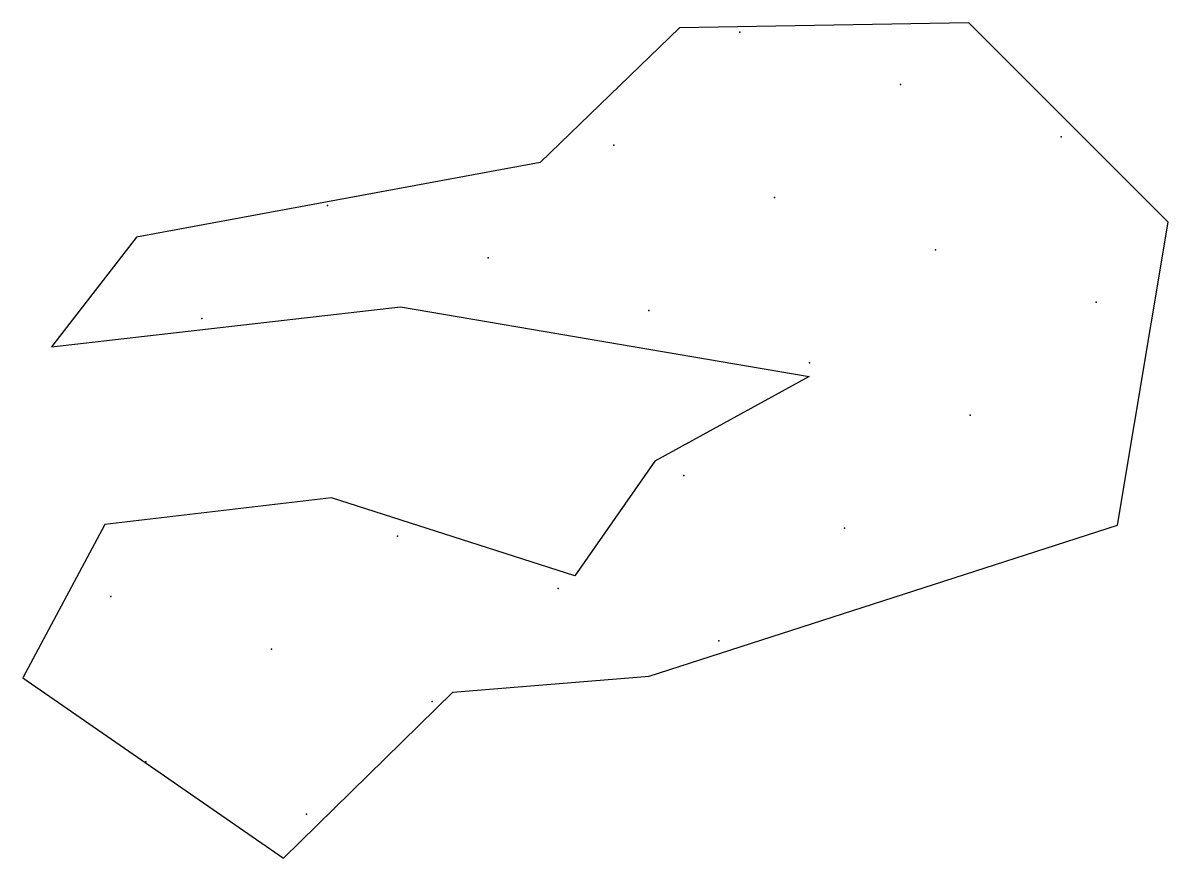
# Model space of a CAD drawing. Header units: metres. Extents: x 49 to 354, y 57 to 280.
import ezdxf

# ---------------------------------------------------------------- set-up
doc = ezdxf.new("R2010")
doc.units = ezdxf.units.M

msp = doc.modelspace()

# ---------------------------------------------------------------- linework, layer by layer
msp.add_lwpolyline([(131.59, 153.44), (71.26, 146.32), (49.41, 105.46), (118.76, 57.48), (163.89, 101.66), (216.15, 105.94), (340.84, 146.16), (354.27, 226.89), (301.2, 279.97), (224.24, 278.64), (187.09, 242.82), (79.61, 222.91), (57.06, 193.72), (149.94, 204.34), (258.74, 185.76), (217.61, 163.2), (196.38, 132.69), (131.59, 153.44)], close=True)
for p in [(240.22, 277.49), (283, 263.54), (206.75, 247.42), (325.79, 249.58), (249.53, 233.47), (130.49, 231.3), (292.31, 219.51), (173.27, 217.35), (335.09, 205.56), (97.01, 201.23), (216.05, 203.39), (258.83, 189.44), (301.61, 175.48), (225.36, 159.37), (268.14, 145.41), (149.1, 143.25), (191.88, 129.29), (72.84, 127.13), (115.62, 113.18), (234.66, 115.34), (158.4, 99.22), (82.15, 83.1), (124.93, 69.15)]:
    msp.add_point(p)

doc.saveas('drawing.dxf')
